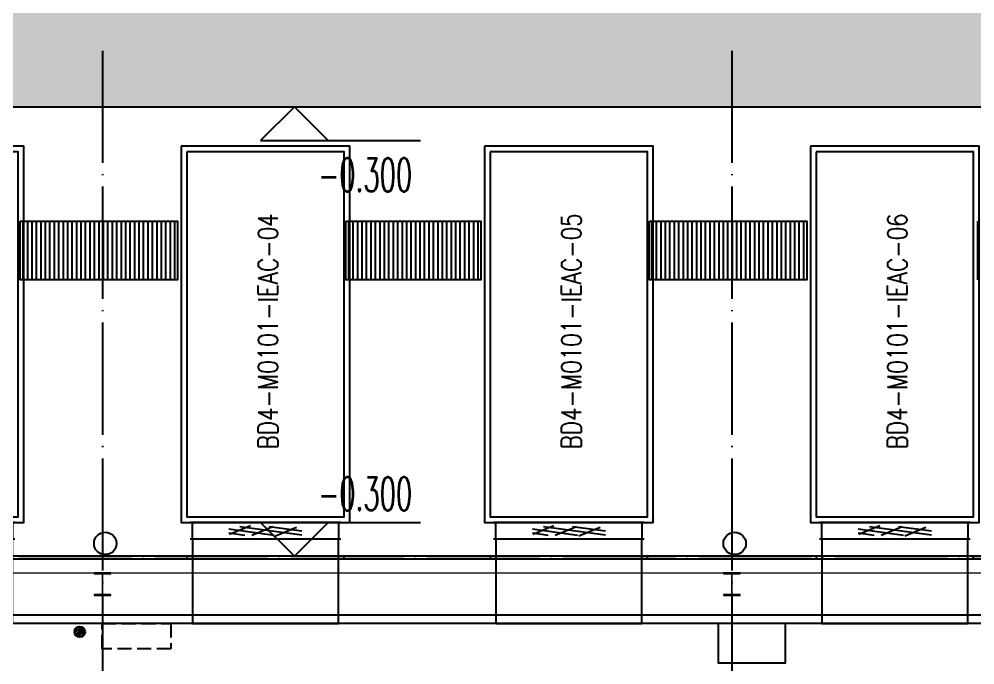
# Model space of a CAD drawing. Extents: x 758840 to 1108724, y -102573 to 143521.
# Drawn here: x 810249 to 827258, y 92899 to 104400 of the extents above; entities that cross this region are included whole.
import ezdxf

# ---------------------------------------------------------------- set-up
doc = ezdxf.new("R2010")
doc.units = 0
doc.header["$LTSCALE"] = 1000
doc.header["$MEASUREMENT"] = 0
for name, pattern in [('CONTINOUS', [0]), ('DASH', [0.35, 0.25, -0.1]), ('DOTE', [2.42, 2, -0.2, 0.02, -0.2])]:
    doc.linetypes.add(name, pattern=pattern)
for name, color, linetype in [('00-云线', 7, 'Continuous'), ('01-房间正式编号', 1, 'Continuous'), ('0400-EQUIP-新建地漏', 7, 'Continuous'), ('0410-暖通-设备-IEAC', 4, 'Continuous'), ('0412-暖通-设备-加湿除湿机', 3, 'Continuous'), ('AHU 维护平台', 7, 'Continuous'), ('AHU外墙洞口（原建筑底图没有，根据建筑剖面图绘制）', 3, 'Continuous'), ('DIM_ELEV', 3, 'Continuous'), ('DOTE', 8, 'DOTE'), ('GROUND', 31, 'Continuous'), ('PUB_HATCH', 8, 'Continuous'), ('PUB_TEXT', 7, 'Continuous'), ('VPIPE-雨水', 4, 'TG_Y'), ('WALL', 6, 'Continuous'), ('WALL-MOVE', 6, 'Continuous')]:
    doc.layers.add(name, color=color, linetype=linetype)
doc.layers.add('细实线', color=3, linetype='Continuous', lineweight=5)
doc.layers.add('钢柱', color=51, linetype='Continuous', lineweight=13)
doc.styles.add('_TCH_DIM', font='SIMPLEX.shx', dxfattribs={"width": 0.8, "bigfont": 'GBCBIG.shx'})
doc.styles.add('TG_LINETYPE', font='SIMPLEX', dxfattribs={"width": 0.8, "height": 3.5, "bigfont": 'HZTXT'})
doc.styles.add('平面图B$0$HZ', font='romans.shx', dxfattribs={"width": 0.8, "bigfont": 'gbcbig.shx'})
doc.linetypes.add('TG_Y', pattern='A,2,-0.3,["Y",TG_LINETYPE,S=0.1,R=0,X=-0.23,Y=-0.15],0', length=2.3)

# ---------------------------------------------------------------- blocks, each defined once
blk = doc.blocks.new('260kW')
at = {"layer": '0410-暖通-设备-IEAC'}
for p, q in [((-1335010, -984143), (-1337690, -984143)), ((-1335010, -984443), (-1337690, -984443)), ((-1337650, -984444), (-1337650, -985943)), ((-1335050, -985943), (-1335050, -984444)), ((-1337650, -985943), (-1335050, -985943))]:
    blk.add_line(p, q, dxfattribs=at)
at = {"layer": '0410-暖通-设备-IEAC', "color": 2}
for p, q in [((-1337650, -984443), (-1337650, -984143)), ((-1335050, -984143), (-1337650, -984143)), ((-1337000, -984261), (-1336197, -984368)), ((-1336990, -984351), (-1336615, -984201)), ((-1336803, -984218), (-1335700, -984365)), ((-1336592, -984368), (-1336217, -984218)), ((-1336283, -984218), (-1335700, -984296)), ((-1336171, -984381), (-1335796, -984231)), ((-1335050, -984143), (-1335050, -984443)), ((-1335050, -984443), (-1337650, -984443)), ((-1335050, -984444), (-1337650, -984444)), ((-1337000, -984331), (-1336717, -984368))]:
    blk.add_line(p, q, dxfattribs=at)
at = {"layer": '0410-暖通-设备-IEAC'}
for points in [[(-1337850, -977443), (-1337850, -984143), (-1334850, -984143), (-1334850, -977443)], [(-1337750, -977543), (-1337750, -984043), (-1334950, -984043), (-1334950, -977543)]]:
    blk.add_lwpolyline(points, close=True, dxfattribs=at)
blk = doc.blocks.new('A$C11CF0771')
at = {"layer": '0410-暖通-设备-IEAC', "color": 2}
for p in [(1232950, 974543), (1238750, 974543), (1244150, 974543), (1249950, 974543)]:
    blk.add_blockref('260kW', p, dxfattribs=at)
blk = doc.blocks.new('A$C1111147D')
at = {"layer": 'AHU外墙洞口（原建筑底图没有，根据建筑剖面图绘制）'}
for points in [[(25200, -850), (28000, -850), (28000, -800), (25200, -800)], [(30600, -850), (33400, -850), (33400, -800), (30600, -800)], [(36400, -850), (39200, -850), (39200, -800), (36400, -800)]]:
    blk.add_lwpolyline(points, close=True, dxfattribs=at)
blk = doc.blocks.new('新增地漏')
at = {"layer": '0400-EQUIP-新建地漏'}
h = blk.add_hatch(dxfattribs=at)
h.set_pattern_fill('ANSI31', color=2, scale=20)
h.set_pattern_definition([(45, (0, 0), (-22.4506403, 22.4506403), [])])
edge = h.paths.add_edge_path()
edge.add_arc((627718, 46450), 100, 0, 360)
at = {"layer": '0400-EQUIP-新建地漏', "color": 2}
blk.add_circle((627718, 46450), 100, dxfattribs=at)
blk = doc.blocks.new('A$C3F5E52AE')
at = {"layer": '0400-EQUIP-新建地漏', "xscale": 0.9400000000000001, "yscale": 0.9400000000000001, "zscale": 0.9400000000000001}
blk.add_blockref('新增地漏', (-665999, -39875), dxfattribs=at)
blk = doc.blocks.new('AHU 维护平台')
at = {"layer": 'AHU 维护平台', "linetype": 'CONTINOUS'}
h = blk.add_hatch(dxfattribs=at)
h.set_pattern_fill('ANSI31', color=8, scale=50, angle=315)
h.set_pattern_definition([(90, (-925291.4, 574888.74), (-79.375, 5e-15), [])])
h.paths.add_polyline_path([(20887, 1157), (23287, 1157), (23287, 2199), (20887, 2199)])
h.paths.add_polyline_path([(43287, 1157), (45687, 1157), (45687, 2199), (43287, 2199)])
h.paths.add_polyline_path([(26287, 1157), (29087, 1157), (29087, 2199), (26287, 2199)])
h.paths.add_polyline_path([(15087, 1157), (17887, 1157), (17887, 2199), (15087, 2199)])
h.paths.add_polyline_path([(32087, 1157), (34487, 1157), (34487, 2199), (32087, 2199)])
at = {"layer": 'AHU 维护平台', "color": 8, "linetype": 'CONTINOUS'}
for points in [[(15087, 1157), (17887, 1157), (17887, 2199), (15087, 2199)], [(20887, 1157), (23287, 1157), (23287, 2199), (20887, 2199)], [(26287, 1157), (29087, 1157), (29087, 2199), (26287, 2199)]]:
    blk.add_lwpolyline(points, close=True, dxfattribs=at)

msp = doc.modelspace()

# ---------------------------------------------------------------- hatches: boundary and pattern name
at = {"layer": 'PUB_HATCH', "ltscale": 5}
h = msp.add_hatch(dxfattribs=at)
h.set_pattern_fill('AR-CONC', color=256, scale=500)
h.set_pattern_definition([(50, (17972.44, 56052.85), (910.92334, -79.6954), [95.25, -1047.75]), (355, (17972.4, 56052.85), (-176.2141, 955.2832), [76.2, -838.2]), (100.451, (18048.35, 56046.2), (734.7125, 875.5834), [80.95, -890.45]), (46.1842, (17972.4, 56306.9), (1355.3952, -210.2116), [142.875, -1571.625]), (96.6356, (18085.4, 56289.3), (1187.0212, 1237.1278), [121.425, -1335.675]), (351.184, (17972.4, 56306.9), (1187.023, 1237.1256), [114.3, -1257.3]), (21, (18099.44, 56243.35), (758.0744, -511.3276), [95.25, -1047.75]), (326, (18099.4, 56243.35), (309.0101, 920.9398), [76.2, -838.2]), (71.4514, (18162.6, 56200.7), (1067.0825, 409.6143), [80.95, -890.45]), (37.5, (17972.44, 56052.85), (15.44302, 422.7752), [0, -828.04, 0, -850.9, 0, -841.375]), (7.5, (17972.44, 56052.85), (334.09831, 500.90287), [0, -485.14, 0, -808.99, 0, -320.675]), (327.5, (17689.23, 56052.85), (677.95298, -28.64372), [0, -317.5, 0, -990.6, 0, -1314.45]), (317.5, (17562.23, 56052.85), (740.6459, 127.13246), [0, -412.75, 0, -657.86, 0, -933.45])])
edge = h.paths.add_edge_path()
edge.add_arc((792333.02, 100837.52), 15000, 90, 91.910213, ccw=False)
edge.add_line((792333.02, 115837.52), (794133.02, 115837.52))
edge.add_line((794133.02, 115837.52), (794133.02, 109837.52))
edge.add_line((794133.02, 109837.52), (847633.02, 109837.52))
edge.add_line((847633.02, 109837.52), (847633.02, 102837.52))
edge.add_line((847633.02, 102837.52), (791833.02, 102837.52))
edge.add_line((791833.02, 102837.52), (791833.02, 115829.18))

# ---------------------------------------------------------------- linework, layer by layer
at = {"layer": '0412-暖通-设备-加湿除湿机', "linetype": 'DASH'}
msp.add_lwpolyline([(812948.02, 93187.52), (811728.02, 93187.52), (811728.02, 93637.52), (812948.02, 93637.52)], close=True, dxfattribs=at)
at = {"layer": '0412-暖通-设备-加湿除湿机', "color": 1}
msp.add_lwpolyline([(823890.69, 93637.52), (822690.69, 93637.52), (822690.69, 92937.52), (823890.69, 92937.52)], close=True, dxfattribs=at)
at = {"layer": 'DIM_ELEV'}
for p, q in [((815147.88, 102837.52), (814547.88, 102237.52)), ((815147.88, 102837.52), (815747.88, 102237.52)), ((814547.88, 102237.52), (817392.68, 102237.52)), ((815147.88, 94837.52), (814547.88, 95437.52)), ((814547.88, 95437.52), (817392.68, 95437.52)), ((815147.88, 94837.52), (815747.88, 95437.52))]:
    msp.add_line(p, q, dxfattribs=at)
at = {"layer": 'DOTE'}
for p, q in [((811733.02, 103837.52), (811733.02, 34437.52)), ((822933.02, 103837.52), (822933.02, 34437.52)), ((771533.02, 94837.52), (912533.02, 94837.52)), ((914933.02, 94837.52), (800533.02, 94837.52))]:
    msp.add_line(p, q, dxfattribs=at)
at = {"layer": 'GROUND'}
msp.add_line((791833.02, 102837.52), (901333.02, 102837.52), dxfattribs=at)
at = {"layer": 'VPIPE-雨水', "linetype": 'Continuous'}
for centre in [(811783.02, 95062.52), (822983.02, 95062.52)]:
    msp.add_circle(centre, 200, dxfattribs=at)
at = {"layer": 'WALL'}
for p, q in [((845733.02, 94837.52), (791233.02, 94837.52)), ((791233.02, 94787.52), (845733.02, 94787.52))]:
    msp.add_line(p, q, dxfattribs=at)
at = {"layer": 'WALL-MOVE'}
for p, q in [((845363.02, 93787.52), (791163.02, 93787.52)), ((845213.02, 93637.52), (791313.02, 93637.52))]:
    msp.add_line(p, q, dxfattribs=at)
at = {"layer": '细实线', "ltscale": 5}
msp.add_lwpolyline([(789133.02, 73937.52), (789133.02, 94537.52), (901371.02, 94537.52)], dxfattribs=at)
at = {"layer": '钢柱'}
for points in [[(811738.02, 94523.52), (811883.02, 94523.52), (811883.02, 94537.52), (811583.02, 94537.52), (811583.02, 94523.52), (811728.02, 94523.52), (811728.02, 94151.52), (811583.02, 94151.52), (811583.02, 94137.52), (811883.02, 94137.52), (811883.02, 94151.52), (811738.02, 94151.52), (811738.02, 94523.52)], [(822938.02, 94523.52), (823083.02, 94523.52), (823083.02, 94537.52), (822783.02, 94537.52), (822783.02, 94523.52), (822928.02, 94523.52), (822928.02, 94151.52), (822783.02, 94151.52), (822783.02, 94137.52), (823083.02, 94137.52), (823083.02, 94151.52), (822938.02, 94151.52), (822938.02, 94523.52)]]:
    msp.add_lwpolyline(points, dxfattribs=at)

# ---------------------------------------------------------------- block references
at = {"layer": '00-云线', "ltscale": 5}
msp.add_blockref('A$C3F5E52AE', (887272.29, 89700.18), dxfattribs=at)
at = {"layer": '0410-暖通-设备-IEAC', "ltscale": 5}
msp.add_blockref('A$C11CF0771', (912233.02, 105037.52), dxfattribs=at)
at = {"layer": 'AHU 维护平台', "color": 5, "ltscale": 5, "xscale": -1, "rotation": 180}
msp.add_blockref('AHU 维护平台', (795179.08, 101956.77), dxfattribs=at)
at = {"layer": 'AHU外墙洞口（原建筑底图没有，根据建筑剖面图绘制）', "ltscale": 5}
msp.add_blockref('A$C1111147D', (788033.02, 95637.52), dxfattribs=at)

# ---------------------------------------------------------------- texts
at = {"layer": '01-房间正式编号', "color": 1, "style": '平面图B$0$HZ', "width": 0.8}
for s, p in [('BD4-M0101-IEAC-04', (814852.8, 96740.38, 0)), ('BD4-M0101-IEAC-05', (820252.8, 96740.38, 0)), ('BD4-M0101-IEAC-06', (826052.8, 96740.38, 0))]:
    msp.add_text(s, height=350, rotation=90, dxfattribs=at).set_placement(p)
at = {"layer": 'PUB_TEXT', "style": '_TCH_DIM', "width": 0.564706}
for p in [(815572.68, 101327.52), (815572.68, 95647.52)]:
    msp.add_text('-0.300', height=595, dxfattribs=at).set_placement(p)

doc.saveas('drawing.dxf')
